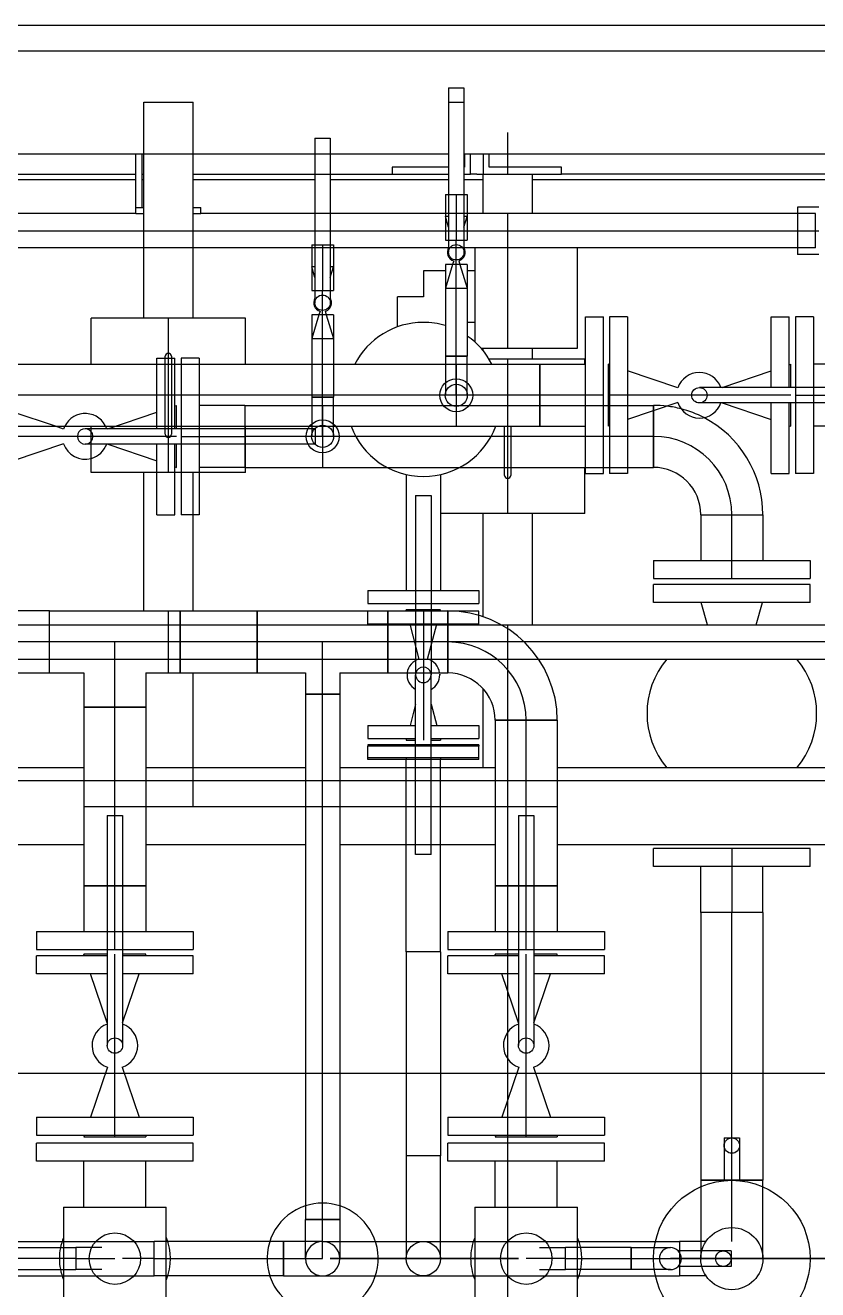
# Model space of a CAD drawing. Header units: inches. Extents: x 295136 to 296247, y 2627183 to 2627409.
# Drawn here: x 295245.314 to 295246.084, y 2627281.902 to 2627283.132 of the extents above; entities that cross this region are included whole.
import ezdxf

# ---------------------------------------------------------------- set-up
doc = ezdxf.new("R2010")
doc.units = ezdxf.units.IN
doc.header["$MEASUREMENT"] = 0
for name, color, linetype in [('EQUIPMENT LAYOUT-EMBED 1_DWG$0$Default', 7, 'Continuous'), ('EQUIPMENT LAYOUT-EMBED 1_DWG$0$DwgTemplate', 7, 'Continuous'), ('Layout', 6, 'Continuous')]:
    doc.layers.add(name, color=color, linetype=linetype)

# ---------------------------------------------------------------- blocks, each defined once
blk = doc.blocks.new('A$C55974CAD')
at = {"layer": 'EQUIPMENT LAYOUT-EMBED 1_DWG$0$Default', "color": 7, "lineweight": 25}
for p, q in [((51.6857, 2.6095), (51.6857, 2.6559)), ((51.6857, 2.6559), (51.6985, 2.6559)), ((51.6872, 2.602), (51.6872, 2.6559)), ((51.6985, 2.6095), (51.6985, 2.6559)), ((51.7, 2.6559), (51.6985, 2.6559)), ((51.7, 2.6095), (51.7, 2.6559)), ((51.3, 2.6187), (51.2, 2.6187)), ((51.3, 2.602), (51.3, 2.6187)), ((51.4985, 2.6187), (51.3, 2.6187)), ((51.4985, 2.5853), (51.4985, 2.6187)), ((51.4985, 2.6187), (51.5553, 2.6187)), ((51.5553, 2.6187), (51.6025, 2.6187)), ((51.6025, 2.6187), (51.6775, 2.6187)), ((51.6775, 2.6187), (51.6857, 2.6187)), ((51.6872, 2.6187), (51.6857, 2.6187)), ((51.6857, 2.5945), (51.6857, 2.6095)), ((51.6985, 2.5945), (51.6985, 2.6095)), ((51.7, 2.602), (51.7, 2.6095)), ((51.3, 2.5853), (51.3, 2.602)), ((51.6872, 2.548), (51.6872, 2.602)), ((51.7, 2.5945), (51.7, 2.602)), ((51.2, 2.5853), (51.3, 2.5853)), ((51.4985, 2.5853), (51.3, 2.5853)), ((51.4985, 2.5853), (51.5553, 2.5853)), ((51.5553, 2.5853), (51.6025, 2.5853)), ((51.6025, 2.5853), (51.6775, 2.5853)), ((51.6775, 2.5853), (51.6857, 2.5853)), ((51.6857, 2.548), (51.6857, 2.5945)), ((51.6872, 2.5853), (51.6857, 2.5853)), ((51.6985, 2.548), (51.6985, 2.5945)), ((51.7, 2.548), (51.7, 2.5945)), ((51.6857, 2.548), (51.6985, 2.548)), ((51.7, 2.548), (51.6985, 2.548))]:
    blk.add_line(p, q, dxfattribs=at)
for centre, radius in [((51.2, 2.602), 0.0167), ((51.2, 2.302), 0.0762), ((51.2, 2.302), 0.0302)]:
    blk.add_circle(centre, radius, dxfattribs=at)
at = {"layer": 'EQUIPMENT LAYOUT-EMBED 1_DWG$0$DwgTemplate', "color": 9, "lineweight": 25}
for p, q in [((51.3802, 1.3019), (51.3802, 5.091)), ((51.7698, 2.85), (51.8302, 2.85)), ((51.965, 2.85), (52.115, 2.85)), ((52.325, 2.5775), (52.325, 2.5625)), ((50.735, 2.52), (51.3802, 2.52)), ((51.3802, 2.52), (51.8167, 2.52)), ((51.925, 2.52), (52.075, 2.52)), ((52.0859, 2.52), (52.2167, 2.52)), ((52.255, 2.52), (52.2958, 2.52))]:
    blk.add_line(p, q, dxfattribs=at)
at = {"layer": 'EQUIPMENT LAYOUT-EMBED 1_DWG$0$DwgTemplate', "color": 1, "lineweight": 25}
for p, q in [((51.6025, 2.9321), (51.6025, 5.0928)), ((51.6775, 2.9321), (51.6775, 3.7185)), ((52.375, 3.2365), (52.375, 1.275)), ((52.25, 3.0148), (52.25, 2.8815)), ((52.255, 3.0162), (52.255, 2.8815)), ((52.275, 3.0246), (52.275, 2.5775)), ((51.6025, 2.7167), (51.6025, 2.8718)), ((51.6775, 2.7167), (51.6775, 2.8718)), ((51.7365, 2.874), (51.7365, 2.874)), ((51.8302, 2.874), (51.965, 2.874)), ((52.115, 2.874), (52.325, 2.874)), ((52.25, 2.8755), (52.25, 2.874)), ((52.255, 2.8755), (52.255, 2.874)), ((52.325, 2.874), (52.325, 2.826)), ((51.64, 2.826), (51.7698, 2.826)), ((51.8302, 2.826), (51.965, 2.826)), ((52.115, 2.826), (52.325, 2.826)), ((52.25, 2.826), (52.25, 2.7075)), ((52.255, 2.826), (52.255, 2.6324)), ((51.2, 2.5095), (51.2, 2.6925)), ((51.2, 2.6925), (51.2, 2.5095)), ((51.6025, 2.5321), (51.6025, 2.6833)), ((51.6775, 2.5321), (51.6775, 2.6833)), ((52.25, 2.6925), (52.25, 2.5775)), ((52.262, 2.6324), (52.255, 2.6324)), ((52.255, 2.6324), (52.255, 2.5775)), ((52.262, 2.5775), (52.262, 2.6324)), ((52.25, 2.5625), (52.25, 2.544)), ((52.255, 2.5625), (52.255, 2.556)), ((52.262, 2.5619), (52.262, 2.5625)), ((52.275, 2.5619), (52.262, 2.5619)), ((52.275, 2.5625), (52.275, 1.275)), ((52.255, 2.55), (52.255, 2.556)), ((52.255, 2.556), (52.275, 2.556)), ((52.255, 2.55), (52.255, 2.544)), ((51.6775, 2.544), (51.7546, 2.544)), ((51.8245, 2.544), (51.925, 2.544)), ((52.0834, 2.544), (52.0859, 2.544)), ((52.2167, 2.544), (52.255, 2.544)), ((52.275, 2.544), (52.255, 2.544)), ((52.255, 2.544), (52.255, 2.4675)), ((52.262, 2.4675), (52.262, 2.538)), ((52.262, 2.538), (52.275, 2.538)), ((51.8167, 2.496), (51.925, 2.496)), ((52.075, 2.496), (52.0859, 2.496)), ((52.2167, 2.496), (52.255, 2.496)), ((52.25, 2.496), (52.25, 2.075)), ((51.6025, 2.177), (51.6025, 2.4718)), ((51.6775, 2.177), (51.6775, 2.4718)), ((52.255, 1.35), (52.255, 2.4675)), ((52.255, 2.4675), (52.262, 2.4675)), ((51.2, 1.8868), (51.2, 2.3618)), ((51.2, 2.3618), (51.2, 1.8868))]:
    blk.add_line(p, q, dxfattribs=at)
at = {"layer": 'EQUIPMENT LAYOUT-EMBED 1_DWG$0$DwgTemplate', "color": 7, "lineweight": 25}
for p, q in [((51.665, 2.6187), (51.665, 3.9833)), ((51.1833, 3.1117), (51.1833, 2.902)), ((51.2167, 3.1117), (51.2167, 2.902)), ((51.7833, 3.0668), (51.7833, 2.8385)), ((51.8167, 3.0718), (51.8167, 2.8385)), ((51.7698, 3.0417), (51.7698, 2.9655)), ((51.8, 2.9655), (51.8, 3.0115)), ((51.8302, 2.9655), (51.8302, 3.0115)), ((52, 2.925), (52, 3.0115)), ((52.0098, 3.0115), (52.0098, 2.853)), ((52.04, 2.853), (52.04, 3.0115)), ((52.0702, 3.0115), (52.0702, 2.853)), ((52.1833, 2.874), (52.1833, 3.0115)), ((52.2, 3.0115), (52.2, 2.874)), ((52.2167, 2.8815), (52.2167, 3.0115)), ((51.1893, 3.0001), (51.1893, 2.9549)), ((51.2, 2.9559), (51.2, 3.0001)), ((51.2107, 3.0001), (51.2107, 2.9549)), ((51.9929, 2.952), (51.9763, 3.0008)), ((52.0098, 2.9599), (52.0237, 3.0008)), ((51.32, 2.9782), (51.32, 2.902)), ((51.3375, 2.9782), (51.32, 2.9782)), ((51.3375, 2.9782), (51.3375, 2.902)), ((51.4772, 2.9095), (51.4772, 2.9782)), ((51.4772, 2.9782), (51.4947, 2.9782)), ((51.4947, 2.9095), (51.4947, 2.9782)), ((51.5007, 2.9782), (51.5007, 2.9095)), ((51.5182, 2.9782), (51.5007, 2.9782)), ((51.5182, 2.9782), (51.5182, 2.9095)), ((51.7698, 2.9655), (51.8, 2.9655)), ((51.7698, 2.9655), (51.8302, 2.9655)), ((51.7698, 2.9655), (51.7698, 2.9321)), ((51.8, 2.9655), (51.8, 2.9655)), ((51.8, 2.9655), (51.8, 2.9655)), ((51.8, 2.9655), (51.8302, 2.9655)), ((51.8, 2.9655), (51.8, 2.9655)), ((51.8, 2.9655), (51.8, 2.9655)), ((51.8, 2.8385), (51.8, 2.9655)), ((51.8302, 2.9655), (51.8302, 2.8385)), ((51.1893, 2.9549), (51.1893, 2.9401)), ((51.2, 2.9401), (51.2, 2.9559)), ((51.2107, 2.9549), (51.2107, 2.9401)), ((52.0071, 2.952), (52.0098, 2.9599)), ((51.2107, 2.9401), (51.1893, 2.9401)), ((51.1893, 2.9148), (51.1893, 2.9401)), ((51.2107, 2.9401), (51.1893, 2.9401)), ((51.2, 2.9401), (51.2, 2.9401)), ((51.2, 2.9401), (51.2, 2.902)), ((51.2107, 2.9148), (51.2107, 2.9401)), ((51.3184, 2.9321), (51.3184, 2.8718)), ((51.32, 2.9316), (51.3184, 2.9321)), ((51.4947, 2.9316), (51.4962, 2.9321)), ((51.4962, 2.9095), (51.4962, 2.9321)), ((51.5627, 2.9321), (51.5182, 2.9321)), ((51.5627, 2.9095), (51.5627, 2.9321)), ((51.7365, 2.9321), (51.5627, 2.9321)), ((51.5627, 2.9321), (51.5627, 2.9095)), ((51.7365, 2.8718), (51.7365, 2.9321)), ((51.7365, 2.9321), (51.7365, 2.8718)), ((51.7698, 2.9321), (51.7365, 2.9321)), ((51.9925, 2.925), (51.9925, 2.9309)), ((52.0075, 2.925), (52.0075, 2.9309)), ((51.3863, 2.9091), (51.3375, 2.9257)), ((51.4295, 2.9095), (51.4772, 2.9257)), ((51.9925, 2.775), (51.9925, 2.925)), ((52, 2.842), (52, 2.925)), ((52.0075, 2.775), (52.0075, 2.925)), ((51.6312, 2.9095), (51.4073, 2.9095)), ((51.5007, 2.9095), (51.5007, 2.902)), ((51.5182, 2.9095), (51.5182, 2.902)), ((51.5627, 2.8945), (51.5627, 2.9095)), ((51.5627, 2.9095), (51.5627, 2.902)), ((51.6312, 2.9095), (51.6312, 2.902)), ((51.9925, 2.9088), (51.9763, 2.8611)), ((52.0075, 2.9088), (52.0237, 2.8611)), ((51.1833, 2.902), (51.1833, 2.8639)), ((51.2, 2.8639), (51.2, 2.8945)), ((51.2167, 2.902), (51.2167, 2.8639)), ((51.3184, 2.902), (51.4962, 2.902)), ((51.32, 2.902), (51.32, 2.8258)), ((51.3375, 2.902), (51.3375, 2.8258)), ((51.3863, 2.8948), (51.3375, 2.8783)), ((51.6312, 2.8945), (51.4073, 2.8945)), ((51.4295, 2.8945), (51.4772, 2.8783)), ((51.4772, 2.8258), (51.4772, 2.8945)), ((51.4947, 2.8258), (51.4947, 2.8945)), ((51.4962, 2.8718), (51.4962, 2.8945)), ((51.5007, 2.902), (51.5627, 2.902)), ((51.5007, 2.902), (51.5007, 2.8945)), ((51.5007, 2.8945), (51.5007, 2.8258)), ((51.5182, 2.902), (51.5182, 2.8945)), ((51.5182, 2.8945), (51.5182, 2.8258)), ((51.5627, 2.902), (51.6312, 2.902)), ((51.5627, 2.902), (51.5627, 2.8945)), ((51.5627, 2.8718), (51.5627, 2.8945)), ((51.5627, 2.8945), (51.5627, 2.8718)), ((51.6312, 2.902), (51.7365, 2.902)), ((51.6312, 2.902), (51.6312, 2.8945)), ((51.7365, 2.902), (51.8, 2.902)), ((51.7365, 2.902), (51.7365, 2.902)), ((51.32, 2.8723), (51.3184, 2.8718)), ((51.4947, 2.8723), (51.4962, 2.8718)), ((51.5627, 2.8718), (51.5182, 2.8718)), ((51.7365, 2.8718), (51.5627, 2.8718)), ((51.7698, 2.8718), (51.7365, 2.8718)), ((51.7698, 2.8718), (51.7698, 2.8385)), ((52.1833, 2.826), (52.1833, 2.874)), ((52.2, 2.874), (52.2, 2.826)), ((51.1833, 2.8639), (51.1833, 2.8639)), ((51.1833, 2.8639), (51.2, 2.8639)), ((51.1833, 2.8506), (51.1833, 2.8639)), ((51.1833, 2.8639), (51.2167, 2.8639)), ((51.2, 2.8639), (51.2, 2.848)), ((51.2, 2.8639), (51.2167, 2.8639)), ((51.2, 2.8639), (51.2, 2.8639)), ((51.2167, 2.8639), (51.2167, 2.8639)), ((51.2167, 2.8506), (51.2167, 2.8639)), ((51.9238, 2.8611), (51.9925, 2.8611)), ((51.9238, 2.8611), (51.9238, 2.8436)), ((52.0075, 2.8611), (52.0762, 2.8611)), ((52.0762, 2.8611), (52.0762, 2.8436)), ((51.1833, 2.7513), (51.1833, 2.8506)), ((51.2, 2.848), (51.2, 2.7539)), ((51.2167, 2.7513), (51.2167, 2.8506)), ((51.9238, 2.8436), (51.9925, 2.8436)), ((51.9704, 2.8436), (51.9698, 2.842)), ((51.9698, 2.842), (51.9925, 2.842)), ((52.0075, 2.8436), (52.0762, 2.8436)), ((52.0075, 2.842), (52.0302, 2.842)), ((52.0098, 2.853), (52.0098, 2.847)), ((52.0098, 2.847), (52.0098, 2.57)), ((52.0296, 2.8436), (52.0302, 2.842)), ((52.04, 2.847), (52.04, 2.853)), ((52.04, 2.57), (52.04, 2.847)), ((52.0702, 2.853), (52.0702, 2.847)), ((52.0702, 2.847), (52.0702, 2.57)), ((51.8, 2.8385), (51.7698, 2.8385)), ((51.7698, 2.8385), (51.7698, 2.7635)), ((51.7698, 2.8385), (51.8302, 2.8385)), ((51.7833, 2.8385), (51.7833, 2.8385)), ((51.7833, 2.8385), (51.7833, 2.6365)), ((51.8, 2.7635), (51.8, 2.8385)), ((51.8302, 2.8385), (51.8, 2.8385)), ((51.8, 2.8385), (51.8, 2.8385)), ((51.8167, 2.8385), (51.8167, 2.8385)), ((51.8167, 2.8385), (51.8167, 2.6365)), ((51.8302, 2.8385), (51.8302, 2.7635)), ((52, 2.8376), (51.9238, 2.8376)), ((51.9238, 2.826), (51.9238, 2.8376)), ((52, 2.8376), (52, 2.7756)), ((52.0762, 2.8376), (52, 2.8376)), ((52.0762, 2.8201), (52.0762, 2.8376)), ((51.3375, 2.8258), (51.32, 2.8258)), ((51.4772, 2.8258), (51.4947, 2.8258)), ((51.5182, 2.8258), (51.5007, 2.8258)), ((51.9238, 2.8201), (51.9238, 2.826)), ((51.965, 2.8201), (51.9238, 2.8201)), ((52, 2.8201), (51.965, 2.8201)), ((51.9698, 2.7756), (51.9698, 2.8201)), ((52.0762, 2.8201), (52, 2.8201)), ((52.0302, 2.7756), (52.0302, 2.8201)), ((52.1833, 2.5776), (52.1833, 2.826)), ((52.2, 2.826), (52.2, 2.5806)), ((52.2167, 2.5806), (52.2167, 2.8185)), ((52, 2.7756), (51.9698, 2.7756)), ((52.0302, 2.7756), (51.9698, 2.7756)), ((51.9698, 2.7756), (51.9698, 2.775)), ((51.9698, 2.775), (51.9698, 2.7)), ((51.9925, 2.7071), (51.9925, 2.775)), ((52.0302, 2.7756), (52, 2.7756)), ((52, 2.7071), (52, 2.7756)), ((52.0075, 2.7071), (52.0075, 2.775)), ((52.0302, 2.7756), (52.0302, 2.7)), ((51.7698, 2.7635), (51.8302, 2.7635)), ((51.7698, 2.7635), (51.7698, 2.7167)), ((51.8, 2.7635), (51.7698, 2.7635)), ((51.8, 2.6365), (51.8, 2.7635)), ((51.8, 2.7635), (51.8, 2.7635)), ((51.8, 2.7635), (51.8, 2.7635)), ((51.8302, 2.7635), (51.8, 2.7635)), ((51.8302, 2.7635), (51.8302, 2.6365)), ((51.1833, 2.7381), (51.1833, 2.7513)), ((51.2, 2.7539), (51.2, 2.7381)), ((51.2167, 2.7381), (51.2167, 2.7513)), ((51.1833, 2.7381), (51.2, 2.7381)), ((51.2, 2.7381), (51.1833, 2.7381)), ((51.1833, 2.7381), (51.1833, 2.7)), ((51.2, 2.7381), (51.2167, 2.7381)), ((51.2, 2.7381), (51.2, 2.7381)), ((51.2, 2.7381), (51.2, 2.7381)), ((51.2, 2.7381), (51.2, 2.7)), ((51.2167, 2.7381), (51.2, 2.7381)), ((51.2167, 2.7), (51.2167, 2.7381)), ((51.2, 2.7167), (51.2381, 2.7167)), ((51.2381, 2.7167), (51.2381, 2.6833)), ((51.2381, 2.6833), (51.2381, 2.7167)), ((51.7492, 2.7167), (51.2381, 2.7167)), ((51.7492, 2.7167), (51.7492, 2.6833)), ((51.7698, 2.7167), (51.7492, 2.7167)), ((51.7492, 2.6833), (51.7492, 2.7167)), ((52, 2.7071), (51.9925, 2.7071)), ((52.0381, 2.7106), (52, 2.7106)), ((52.0075, 2.7071), (52, 2.7071)), ((52, 2.7), (52, 2.7071)), ((52.0381, 2.7106), (52.0381, 2.7)), ((52.0381, 2.6893), (52.0381, 2.7106)), ((52.0702, 2.7106), (52.0381, 2.7106)), ((52.1182, 2.7106), (52.0702, 2.7106)), ((52.0952, 2.7106), (52.0952, 2.6893)), ((52.1182, 2.7036), (52.0952, 2.7106)), ((52.1182, 2.6893), (52.1182, 2.7106)), ((52.1833, 2.7075), (52.13, 2.7075)), ((52.1418, 2.7106), (52.1418, 2.7075)), ((52.1833, 2.7106), (52.1418, 2.7106)), ((52.1418, 2.7075), (52.1418, 2.7)), ((52.1545, 2.7075), (52.1648, 2.7106)), ((52.1648, 2.7075), (52.1648, 2.7106)), ((52.1862, 2.7106), (52.1833, 2.7106)), ((52.2167, 2.7075), (52.1833, 2.7075)), ((52.1862, 2.7106), (52.1862, 2.7)), ((52.255, 2.7075), (52.2167, 2.7075)), ((52.29, 2.7075), (52.255, 2.7075)), ((52.29, 2.7075), (52.29, 2.7)), ((51.1833, 2.7), (51.1833, 2.3528)), ((51.2, 2.7), (51.2381, 2.7)), ((51.2167, 2.7), (51.2167, 2.3528)), ((51.2381, 2.7), (51.2381, 2.7)), ((51.2381, 2.7), (51.2381, 2.7)), ((51.2381, 2.7), (51.7492, 2.7)), ((51.7492, 2.7), (51.8, 2.7)), ((51.7492, 2.7), (51.7492, 2.7)), ((52.0098, 2.7), (51.9698, 2.7)), ((52.0098, 2.7), (51.9698, 2.7)), ((51.9698, 2.7), (51.9698, 2.6375)), ((52, 2.6678), (52, 2.7)), ((52, 2.7), (52.0381, 2.7)), ((52, 2.7), (52, 2.7)), ((52, 2.7), (52, 2.7)), ((52.0302, 2.7), (52.0098, 2.7)), ((52.0302, 2.7), (52.0098, 2.7)), ((52.0302, 2.7), (52.0302, 2.4268)), ((52.0381, 2.7), (52.0381, 2.7)), ((52.0381, 2.7), (52.0381, 2.7)), ((52.0381, 2.7), (52.0381, 2.6893)), ((52.0381, 2.7), (52.0702, 2.7)), ((52.0702, 2.7), (52.0952, 2.7)), ((52.0952, 2.7), (52.1182, 2.7)), ((52.1182, 2.6964), (52.0952, 2.6893)), ((52.1217, 2.7025), (52.1182, 2.7036)), ((52.1182, 2.7), (52.1418, 2.7)), ((52.1217, 2.6974), (52.1182, 2.6964)), ((52.1862, 2.7), (52.1418, 2.7)), ((52.1418, 2.7), (52.1418, 2.7)), ((52.1418, 2.7), (52.1418, 2.7)), ((52.1418, 2.7), (52.1418, 2.6925)), ((52.1862, 2.7), (52.1862, 2.6893)), ((52.29, 2.7), (52.29, 2.6925)), ((51.2381, 2.6833), (51.2, 2.6833)), ((51.7492, 2.6833), (51.2381, 2.6833)), ((51.7698, 2.6833), (51.7492, 2.6833)), ((51.7698, 2.6833), (51.7698, 2.6365)), ((52, 2.6893), (52.0381, 2.6893)), ((52.0702, 2.6893), (52.0381, 2.6893)), ((52.1182, 2.6893), (52.0702, 2.6893)), ((52.1833, 2.6925), (52.13, 2.6925)), ((52.1418, 2.6925), (52.1418, 2.6893)), ((52.1833, 2.6893), (52.1418, 2.6893)), ((52.1545, 2.6925), (52.1648, 2.6893)), ((52.1648, 2.6893), (52.1648, 2.6925)), ((52.2167, 2.6925), (52.1833, 2.6925)), ((52.1862, 2.6893), (52.1833, 2.6893)), ((52.255, 2.6925), (52.2167, 2.6925)), ((52.29, 2.6925), (52.255, 2.6925)), ((52, 2.5361), (52, 2.6678)), ((51.6872, 2.602), (51.6872, 2.6559)), ((51.706, 2.6559), (51.706, 2.6095)), ((51.7187, 2.6559), (51.706, 2.6559)), ((51.7187, 2.6559), (51.7187, 2.6095)), ((51.8172, 2.6365), (51.8172, 2.6559)), ((51.8172, 2.6559), (51.8299, 2.6559)), ((51.8299, 2.6365), (51.8299, 2.6559)), ((51.7698, 2.6365), (51.8302, 2.6365)), ((51.8, 2.6365), (51.7698, 2.6365)), ((51.7698, 2.6365), (51.7698, 2.5782)), ((51.7833, 2.6365), (51.7833, 2.6365)), ((51.7833, 2.6365), (51.7833, 2.49)), ((51.8, 2.6365), (51.8, 2.6365)), ((51.8, 2.5782), (51.8, 2.6365)), ((51.8302, 2.6365), (51.8, 2.6365)), ((51.8167, 2.6365), (51.8167, 2.6365)), ((51.8167, 2.6365), (51.8167, 2.5264)), ((51.8172, 2.602), (51.8172, 2.6365)), ((51.8172, 2.6365), (51.8172, 2.6365)), ((51.8299, 2.602), (51.8299, 2.6365)), ((51.8299, 2.6365), (51.8299, 2.6365)), ((51.8302, 2.6365), (51.8302, 2.5782)), ((51.9698, 2.6375), (51.9698, 2.5665)), ((51.3, 2.6187), (51.2, 2.6187)), ((51.3, 2.602), (51.3, 2.6187)), ((51.4985, 2.6187), (51.3, 2.6187)), ((51.4985, 2.5853), (51.4985, 2.6187)), ((51.4985, 2.6187), (51.5553, 2.6187)), ((51.5933, 2.602), (51.5933, 2.6095)), ((51.5933, 2.6095), (51.6025, 2.6095)), ((51.6025, 2.6187), (51.6775, 2.6187)), ((51.6025, 2.6095), (51.6775, 2.6095)), ((51.665, 2.5853), (51.665, 2.6187)), ((51.6775, 2.6095), (51.7679, 2.6095)), ((51.6872, 2.6187), (51.6857, 2.6187)), ((51.6857, 2.5945), (51.6857, 2.6095)), ((51.6985, 2.5945), (51.6985, 2.6095)), ((51.7, 2.602), (51.7, 2.6095)), ((51.7044, 2.6187), (51.7044, 2.6095)), ((51.706, 2.6183), (51.7044, 2.6187)), ((51.7394, 2.6095), (51.7187, 2.6149)), ((51.8314, 2.6095), (51.7679, 2.6095)), ((51.7833, 2.606), (51.8172, 2.6149)), ((51.8299, 2.6183), (51.8302, 2.6183)), ((51.8302, 2.6183), (51.8314, 2.6187)), ((51.8314, 2.5853), (51.8314, 2.6187)), ((51.8374, 2.6095), (51.8314, 2.6095)), ((51.9426, 2.6095), (51.8374, 2.6095)), ((51.9426, 2.6095), (51.9426, 2.602)), ((51.3, 2.5853), (51.3, 2.602)), ((51.5933, 2.5945), (51.5933, 2.602)), ((51.6872, 2.548), (51.6872, 2.602)), ((51.7, 2.5945), (51.7, 2.602)), ((51.7698, 2.602), (51.7044, 2.602)), ((51.8302, 2.602), (51.7698, 2.602)), ((51.7833, 2.5979), (51.8172, 2.589)), ((51.8172, 2.548), (51.8172, 2.602)), ((51.8299, 2.5711), (51.8299, 2.602)), ((51.8314, 2.602), (51.8302, 2.602)), ((51.9426, 2.602), (51.9426, 2.5945)), ((51.2, 2.5853), (51.3, 2.5853)), ((51.4985, 2.5853), (51.3, 2.5853)), ((51.4985, 2.5853), (51.5553, 2.5853)), ((51.5933, 2.5945), (51.6025, 2.5945)), ((51.6025, 2.5945), (51.6775, 2.5945)), ((51.6025, 2.5853), (51.6775, 2.5853)), ((51.665, 2.127), (51.665, 2.5853)), ((51.6775, 2.5945), (51.7679, 2.5945)), ((51.6872, 2.5853), (51.6857, 2.5853)), ((51.7044, 2.5945), (51.7044, 2.5853)), ((51.706, 2.5857), (51.7044, 2.5853)), ((51.706, 2.5945), (51.706, 2.548)), ((51.7187, 2.5945), (51.7187, 2.548)), ((51.7394, 2.5945), (51.7187, 2.589)), ((51.8314, 2.5945), (51.7679, 2.5945)), ((51.8299, 2.5857), (51.8302, 2.5856)), ((51.8302, 2.5856), (51.8314, 2.5853)), ((51.8374, 2.5945), (51.8314, 2.5945)), ((51.9426, 2.5945), (51.8374, 2.5945)), ((51.32, 2.5782), (51.32, 2.502)), ((51.3375, 2.5782), (51.32, 2.5782)), ((51.3375, 2.5782), (51.3375, 2.502)), ((51.4772, 2.5095), (51.4772, 2.5782)), ((51.4772, 2.5782), (51.4947, 2.5782)), ((51.4947, 2.5095), (51.4947, 2.5782)), ((51.5007, 2.5782), (51.5007, 2.5095)), ((51.5182, 2.5782), (51.5007, 2.5782)), ((51.5182, 2.5782), (51.5182, 2.5095)), ((51.7698, 2.5782), (51.8302, 2.5782)), ((51.8, 2.5782), (51.7698, 2.5782)), ((51.8, 2.504), (51.8, 2.5782)), ((51.8, 2.5782), (51.8, 2.5782)), ((51.8, 2.5782), (51.8, 2.5782)), ((51.8302, 2.5782), (51.8, 2.5782)), ((51.8299, 2.548), (51.8299, 2.5711)), ((52.0702, 2.5806), (52.04, 2.5806)), ((52.0781, 2.5806), (52.0702, 2.5806)), ((52.0781, 2.5806), (52.0781, 2.57)), ((52.0781, 2.5593), (52.0781, 2.5806)), ((52.1673, 2.5806), (52.0781, 2.5806)), ((52.1443, 2.5806), (52.1443, 2.5593)), ((52.1673, 2.5736), (52.1443, 2.5806)), ((52.1673, 2.5593), (52.1673, 2.5806)), ((52.1708, 2.5725), (52.1673, 2.5736)), ((52.3391, 2.5775), (52.1791, 2.5775)), ((52.1833, 2.5624), (52.1833, 2.5776)), ((52.1909, 2.5806), (52.1909, 2.5775)), ((52.2353, 2.5806), (52.1909, 2.5806)), ((52.1909, 2.5775), (52.1909, 2.57)), ((52.2, 2.5806), (52.2, 2.5593)), ((52.2035, 2.5775), (52.2139, 2.5806)), ((52.2139, 2.5775), (52.2139, 2.5806)), ((52.2167, 2.5593), (52.2167, 2.5806)), ((52.2353, 2.5806), (52.2353, 2.5775)), ((52.2353, 2.5775), (52.2353, 2.57)), ((52.3391, 2.5775), (52.3391, 2.57)), ((51.9698, 2.5665), (51.9698, 2.523)), ((52.0702, 2.57), (52.0098, 2.57)), ((52.0098, 2.57), (52.0098, 2.4888)), ((52.04, 2.57), (52.04, 2.57)), ((52.04, 2.57), (52.04, 2.57)), ((52.04, 2.57), (52.0702, 2.57)), ((52.04, 2.4888), (52.04, 2.57)), ((52.04, 2.5593), (52.0702, 2.5593)), ((52.0702, 2.57), (52.0781, 2.57)), ((52.0702, 2.57), (52.0702, 2.4888)), ((52.0702, 2.5593), (52.0781, 2.5593)), ((52.0781, 2.57), (52.0781, 2.57)), ((52.0781, 2.57), (52.0781, 2.57)), ((52.0781, 2.57), (52.0781, 2.5593)), ((52.0781, 2.57), (52.1443, 2.57)), ((52.1673, 2.5593), (52.0781, 2.5593)), ((52.1443, 2.57), (52.1673, 2.57)), ((52.1673, 2.5664), (52.1443, 2.5593)), ((52.1673, 2.57), (52.1909, 2.57)), ((52.1708, 2.5674), (52.1673, 2.5664)), ((52.3391, 2.5625), (52.1791, 2.5625)), ((52.1833, 2.2381), (52.1833, 2.5624)), ((52.1909, 2.57), (52.1909, 2.57)), ((52.1909, 2.57), (52.1909, 2.57)), ((52.2353, 2.57), (52.1909, 2.57)), ((52.1909, 2.57), (52.1909, 2.5625)), ((52.1909, 2.5625), (52.1909, 2.5593)), ((52.2353, 2.5593), (52.1909, 2.5593)), ((52.2, 2.5593), (52.2, 2.2381)), ((52.2035, 2.5625), (52.2139, 2.5593)), ((52.2139, 2.5593), (52.2139, 2.5625)), ((52.2167, 2.2381), (52.2167, 2.5593)), ((52.2353, 2.57), (52.2353, 2.5625)), ((52.2353, 2.5625), (52.2353, 2.5593)), ((52.3391, 2.57), (52.3391, 2.5625)), ((51.7187, 2.548), (51.706, 2.548)), ((51.8172, 2.548), (51.8258, 2.548)), ((51.8258, 2.548), (51.8299, 2.548)), ((52, 2.523), (52, 2.5361)), ((51.3184, 2.5321), (51.3184, 2.4718)), ((51.32, 2.5316), (51.3184, 2.5321)), ((51.3863, 2.5091), (51.3375, 2.5257)), ((51.4295, 2.5095), (51.4772, 2.5257)), ((51.4947, 2.5316), (51.4962, 2.5321)), ((51.4962, 2.5095), (51.4962, 2.5321)), ((51.5627, 2.5321), (51.5182, 2.5321)), ((51.5627, 2.5095), (51.5627, 2.5321)), ((51.7238, 2.5321), (51.5627, 2.5321)), ((51.5627, 2.5321), (51.5627, 2.5095)), ((51.7238, 2.4718), (51.7238, 2.5321)), ((51.7238, 2.5321), (51.7238, 2.4718)), ((51.8167, 2.5264), (51.8167, 2.1528)), ((51.9698, 2.523), (51.9698, 2.517)), ((52, 2.517), (52, 2.523)), ((51.9698, 2.517), (51.9698, 2.4444)), ((52, 2.4444), (52, 2.517)), ((51.2, 2.4639), (51.2, 2.502)), ((51.3184, 2.502), (51.4962, 2.502)), ((51.32, 2.502), (51.32, 2.4258)), ((51.3375, 2.502), (51.3375, 2.4258)), ((51.6312, 2.5095), (51.4073, 2.5095)), ((51.5007, 2.5095), (51.5007, 2.502)), ((51.5007, 2.502), (51.5627, 2.502)), ((51.5007, 2.502), (51.5007, 2.4945)), ((51.5182, 2.5095), (51.5182, 2.502)), ((51.5182, 2.502), (51.5182, 2.4945)), ((51.5627, 2.4945), (51.5627, 2.5095)), ((51.5627, 2.5095), (51.5627, 2.502)), ((51.5627, 2.502), (51.6312, 2.502)), ((51.5627, 2.502), (51.5627, 2.4945)), ((51.6312, 2.5095), (51.6312, 2.502)), ((51.6312, 2.502), (51.7238, 2.502)), ((51.6312, 2.502), (51.6312, 2.4945)), ((51.7238, 2.502), (51.7238, 2.502)), ((51.7238, 2.502), (51.7238, 2.502)), ((51.8, 2.1528), (51.8, 2.504)), ((51.1893, 2.4891), (51.1893, 2.4639)), ((51.2107, 2.4891), (51.2107, 2.4639)), ((51.3863, 2.4948), (51.3375, 2.4783)), ((51.6312, 2.4945), (51.4073, 2.4945)), ((51.4295, 2.4945), (51.4772, 2.4783)), ((51.4772, 2.4258), (51.4772, 2.4945)), ((51.4947, 2.4258), (51.4947, 2.4945)), ((51.4962, 2.4718), (51.4962, 2.4945)), ((51.5007, 2.4945), (51.5007, 2.4258)), ((51.5182, 2.4945), (51.5182, 2.4258)), ((51.5627, 2.4718), (51.5627, 2.4945)), ((51.5627, 2.4945), (51.5627, 2.4718)), ((51.7833, 2.49), (51.7833, 2.1528)), ((52.0098, 2.4888), (52.04, 2.4888)), ((52.0098, 2.4888), (52.0098, 2.4444)), ((52.0702, 2.4888), (52.0098, 2.4888)), ((52.04, 2.4268), (52.04, 2.4888)), ((52.04, 2.4888), (52.0702, 2.4888)), ((52.0702, 2.4888), (52.0702, 2.4444)), ((51.1893, 2.4639), (51.2107, 2.4639)), ((51.1893, 2.4491), (51.1893, 2.4639)), ((51.1893, 2.4639), (51.2107, 2.4639)), ((51.2, 2.4639), (51.2, 2.448)), ((51.2, 2.4639), (51.2, 2.4639)), ((51.2107, 2.4491), (51.2107, 2.4639)), ((51.32, 2.4723), (51.3184, 2.4718)), ((51.4947, 2.4723), (51.4962, 2.4718)), ((51.5627, 2.4718), (51.5182, 2.4718)), ((51.7238, 2.4718), (51.5627, 2.4718)), ((51.1893, 2.3999), (51.1893, 2.4491)), ((51.2107, 2.3999), (51.2107, 2.4491)), ((51.2, 2.448), (51.2, 2.3999)), ((51.9638, 2.4444), (52.04, 2.4444)), ((51.9638, 2.4444), (51.9638, 2.4268)), ((51.9698, 2.4444), (51.9698, 2.4268)), ((52, 2.4268), (52, 2.4444)), ((52.04, 2.4444), (52.1162, 2.4444)), ((52.1162, 2.4444), (52.1162, 2.4268)), ((51.3375, 2.4258), (51.32, 2.4258)), ((51.4772, 2.4258), (51.4947, 2.4258)), ((51.5182, 2.4258), (51.5007, 2.4258)), ((51.9638, 2.4268), (52.04, 2.4268)), ((51.9698, 2.4268), (51.9698, 2.4209)), ((52, 2.4209), (52, 2.4268)), ((52.0302, 2.4268), (52.0302, 2.4224)), ((52.04, 2.4268), (52.1162, 2.4268)), ((52.04, 2.4209), (51.9638, 2.4209)), ((51.9638, 2.4034), (51.9638, 2.4209)), ((51.9698, 2.4209), (51.9698, 2.4034)), ((52, 2.4034), (52, 2.4209)), ((52.04, 2.4224), (52.0098, 2.4224)), ((52.0104, 2.4209), (52.0098, 2.4224)), ((52.0302, 2.4224), (52.0302, 2.3782)), ((52.04, 2.2446), (52.04, 2.4224)), ((52.0702, 2.4224), (52.04, 2.4224)), ((52.1162, 2.4209), (52.04, 2.4209)), ((52.0696, 2.4209), (52.0702, 2.4224)), ((52.1162, 2.4034), (52.1162, 2.4209)), ((51.2107, 2.3999), (51.1893, 2.3999)), ((51.1893, 2.3618), (51.1893, 2.3999)), ((51.1893, 2.3999), (51.2107, 2.3999)), ((51.2, 2.3999), (51.2, 2.3999)), ((51.2, 2.3999), (51.2, 2.3999)), ((51.2, 2.3999), (51.2, 2.3618)), ((51.2107, 2.3999), (51.2107, 2.3618)), ((52.04, 2.4034), (51.9638, 2.4034)), ((51.9698, 2.4034), (51.9698, 2.3782)), ((52, 2.3782), (52, 2.4034)), ((52.0329, 2.3545), (52.0163, 2.4034)), ((52.1162, 2.4034), (52.04, 2.4034)), ((52.0471, 2.3545), (52.0637, 2.4034)), ((51.5814, 2.302), (51.5814, 2.3782)), ((51.5814, 2.3782), (51.5989, 2.3782)), ((51.5989, 2.302), (51.5989, 2.3782)), ((51.8618, 2.3782), (51.8618, 2.302)), ((51.8793, 2.3782), (51.8618, 2.3782)), ((51.8793, 2.3782), (51.8793, 2.302)), ((51.9698, 2.3782), (52.0248, 2.3782)), ((52.0248, 2.3782), (51.9698, 2.3782)), ((52, 2.3782), (52, 2.3782)), ((52, 2.3782), (52, 2.3782)), ((52.0248, 2.3782), (52.0302, 2.3782)), ((52.0302, 2.3782), (52.0248, 2.3782)), ((51.2167, 2.3528), (51.1833, 2.3528)), ((51.1833, 2.3271), (51.1833, 2.3528)), ((51.2167, 2.3528), (51.1833, 2.3528)), ((51.1925, 2.3028), (51.1925, 2.3542)), ((51.2075, 2.3028), (51.2075, 2.3542)), ((51.2167, 2.3271), (51.2167, 2.3528)), ((51.2762, 2.3321), (51.2, 2.3321)), ((51.2762, 2.3321), (51.2762, 2.302)), ((51.2762, 2.2718), (51.2762, 2.3321)), ((51.5369, 2.3321), (51.2762, 2.3321)), ((51.5369, 2.2718), (51.5369, 2.3321)), ((51.5369, 2.302), (51.5369, 2.3321)), ((51.5369, 2.3321), (51.5814, 2.3321)), ((51.9238, 2.3321), (51.8793, 2.3321)), ((51.9238, 2.3321), (51.9238, 2.2718)), ((51.9238, 2.3321), (51.9238, 2.302)), ((52.0325, 2.1096), (52.0325, 2.3335)), ((52.0475, 2.1096), (52.0475, 2.3335)), ((51.2, 2.3028), (51.1925, 2.3028)), ((51.2075, 2.3028), (51.2, 2.3028)), ((51.2167, 2.302), (51.2762, 2.302)), ((51.3175, 2.3095), (51.2758, 2.3095)), ((51.2762, 2.302), (51.2762, 2.302)), ((51.2762, 2.302), (51.2762, 2.302)), ((51.2762, 2.302), (51.2762, 2.2718)), ((51.2762, 2.302), (51.5369, 2.302)), ((51.3175, 2.3095), (51.3175, 2.302)), ((51.3175, 2.302), (51.3175, 2.2945)), ((51.5989, 2.302), (51.5369, 2.302)), ((51.5369, 2.2718), (51.5369, 2.302)), ((51.5814, 2.2258), (51.5814, 2.302)), ((51.5989, 2.2258), (51.5989, 2.302)), ((51.8618, 2.302), (51.9238, 2.302)), ((51.8618, 2.302), (51.8618, 2.2258)), ((51.8793, 2.302), (51.8793, 2.2258)), ((51.9238, 2.302), (51.9238, 2.302)), ((51.9238, 2.302), (51.9238, 2.302)), ((51.9238, 2.302), (51.9238, 2.2718)), ((52.0325, 2.3114), (52.0163, 2.2636)), ((52.0475, 2.3114), (52.0637, 2.2636)), ((51.3175, 2.2945), (51.2758, 2.2945)), ((51.2, 2.2718), (51.2762, 2.2718)), ((51.5369, 2.2718), (51.2762, 2.2718)), ((51.5369, 2.2718), (51.5814, 2.2718)), ((51.9238, 2.2718), (51.8793, 2.2718)), ((51.9638, 2.2636), (52.0325, 2.2636)), ((51.9638, 2.2636), (51.9638, 2.2461)), ((52.0475, 2.2636), (52.1162, 2.2636)), ((52.1162, 2.2636), (52.1162, 2.2461)), ((51.9638, 2.2461), (52.0325, 2.2461)), ((52.0325, 2.2401), (51.9638, 2.2401)), ((51.9638, 2.2226), (51.9638, 2.2401)), ((52.0104, 2.2461), (52.0098, 2.2446)), ((52.0098, 2.2446), (52.0325, 2.2446)), ((52.04, 2.2401), (52.0325, 2.2401)), ((52.04, 2.2401), (52.04, 2.1782)), ((52.0475, 2.2401), (52.04, 2.2401)), ((52.0475, 2.2461), (52.1162, 2.2461)), ((52.0475, 2.2446), (52.0702, 2.2446)), ((52.1162, 2.2401), (52.0475, 2.2401)), ((52.0696, 2.2461), (52.0702, 2.2446)), ((52.1162, 2.2226), (52.1162, 2.2401)), ((52.223, 2.2381), (52.177, 2.2381)), ((52.177, 2.2174), (52.177, 2.2381)), ((52.1833, 2.2206), (52.1833, 2.2381)), ((52.2, 2.2381), (52.2, 2.2206)), ((52.2, 2.2381), (52.2, 2.2206)), ((52.2167, 2.2206), (52.2167, 2.2381)), ((52.223, 2.2174), (52.223, 2.2381)), ((51.5814, 2.2258), (51.5989, 2.2258)), ((51.8793, 2.2258), (51.8618, 2.2258)), ((52.0325, 2.2226), (51.9638, 2.2226)), ((52.0098, 2.1782), (52.0098, 2.2226)), ((52.04, 2.2226), (52.0325, 2.2226)), ((52.0475, 2.2226), (52.04, 2.2226)), ((52.1162, 2.2226), (52.0475, 2.2226)), ((52.0702, 2.1782), (52.0702, 2.2226)), ((52.1833, 2.2206), (52.2167, 2.2206)), ((52.2, 2.2206), (52.2, 2.2174))]:
    blk.add_line(p, q, dxfattribs=at)
at = {"layer": 'EQUIPMENT LAYOUT-EMBED 1_DWG$0$DwgTemplate', "color": 54, "lineweight": 25}
blk.add_line((52.4, 3.2365), (52.4, 1.2), dxfattribs=at)
at = {"layer": 'EQUIPMENT LAYOUT-EMBED 1_DWG$0$DwgTemplate', "color": 5, "lineweight": 25}
for p, q in [((51.2949, 2.902), (51.2949, 2.9782)), ((51.2949, 2.9782), (51.3125, 2.9782)), ((51.3125, 2.902), (51.3125, 2.9782)), ((51.25, 2.952), (51.15, 2.952)), ((51.25, 2.952), (51.25, 2.852)), ((51.25, 2.9321), (51.2949, 2.9321)), ((51.2949, 2.8258), (51.2949, 2.902)), ((51.3125, 2.8258), (51.3125, 2.902)), ((51.25, 2.8718), (51.2949, 2.8718)), ((51.15, 2.852), (51.25, 2.852)), ((51.2949, 2.8258), (51.3125, 2.8258)), ((51.6857, 2.6095), (51.6857, 2.6559)), ((51.6857, 2.6559), (51.6985, 2.6559)), ((51.6985, 2.6095), (51.6985, 2.6559)), ((51.7, 2.6559), (51.6985, 2.6559)), ((51.7, 2.6095), (51.7, 2.6559)), ((51.8374, 2.6559), (51.8374, 2.602)), ((51.8502, 2.6559), (51.8374, 2.6559)), ((51.8502, 2.6559), (51.8502, 2.602)), ((52.1066, 2.627), (52.1359, 2.627)), ((52.1359, 2.602), (52.1359, 2.627)), ((51.5553, 2.6187), (51.6025, 2.6187)), ((51.6775, 2.6187), (51.6857, 2.6187)), ((51.9628, 2.6187), (51.8502, 2.6187)), ((51.8374, 2.602), (51.8374, 2.548)), ((51.8502, 2.602), (51.8502, 2.548)), ((52.1609, 2.602), (52.1359, 2.602)), ((52.1609, 2.5806), (52.1609, 2.602)), ((51.5553, 2.5853), (51.6025, 2.5853)), ((51.6775, 2.5853), (51.6857, 2.5853)), ((51.6857, 2.548), (51.6857, 2.5945)), ((51.6985, 2.548), (51.6985, 2.5945)), ((51.7, 2.548), (51.7, 2.5945)), ((51.9628, 2.5853), (51.8502, 2.5853)), ((51.2949, 2.502), (51.2949, 2.5782)), ((51.2949, 2.5782), (51.3125, 2.5782)), ((51.3125, 2.502), (51.3125, 2.5782)), ((52.1109, 2.552), (52.1109, 2.5593)), ((52.1609, 2.552), (52.1609, 2.5593)), ((51.25, 2.552), (51.15, 2.552)), ((51.25, 2.552), (51.25, 2.452)), ((51.6857, 2.548), (51.6985, 2.548)), ((51.7, 2.548), (51.6985, 2.548)), ((51.8502, 2.548), (51.8374, 2.548)), ((52.1833, 2.552), (52.0918, 2.552)), ((52.0859, 2.5461), (52.0859, 2.452)), ((51.25, 2.5321), (51.2949, 2.5321)), ((51.2949, 2.4258), (51.2949, 2.502)), ((51.3125, 2.4258), (51.3125, 2.502)), ((51.25, 2.4718), (51.2949, 2.4718)), ((51.15, 2.452), (51.25, 2.452)), ((52.0859, 2.452), (52.1833, 2.452)), ((51.2949, 2.4258), (51.3125, 2.4258)), ((51.8383, 2.302), (51.8383, 2.3782)), ((51.8383, 2.3782), (51.8558, 2.3782)), ((51.8558, 2.302), (51.8558, 2.3782)), ((51.8167, 2.3258), (51.8383, 2.3317)), ((51.8383, 2.2258), (51.8383, 2.302)), ((51.8558, 2.2258), (51.8558, 2.302)), ((51.8167, 2.2782), (51.8383, 2.2722)), ((51.8383, 2.2258), (51.8558, 2.2258))]:
    blk.add_line(p, q, dxfattribs=at)
at = {"layer": 'EQUIPMENT LAYOUT-EMBED 1_DWG$0$DwgTemplate', "color": 3, "lineweight": 25}
for p, q in [((51.64, 2.9321), (51.64, 2.8718)), ((51.64, 2.9321), (51.64, 2.4718)), ((51.965, 2.775), (51.965, 2.925)), ((51.965, 2.925), (52.0098, 2.925)), ((52.0702, 2.925), (52.115, 2.925)), ((52.115, 2.775), (52.115, 2.925)), ((52.2167, 2.8815), (52.2167, 2.874)), ((52.2167, 2.8815), (52.2227, 2.8815)), ((52.2227, 2.8815), (52.2227, 2.874)), ((52.2227, 2.8815), (52.275, 2.8815)), ((52.2227, 2.8815), (52.2227, 2.8755)), ((52.2227, 2.8755), (52.275, 2.8755)), ((52.002, 2.853), (52.078, 2.853)), ((52.078, 2.847), (52.002, 2.847)), ((52.2167, 2.826), (52.2167, 2.8185)), ((52.2167, 2.8185), (52.2227, 2.8185)), ((52.2227, 2.826), (52.2227, 2.8185)), ((51.965, 2.775), (52.0098, 2.775)), ((52.0702, 2.775), (52.115, 2.775)), ((51.925, 2.445), (51.925, 2.5853)), ((52.075, 2.445), (52.075, 2.538)), ((51.64, 2.5321), (51.64, 2.4718)), ((51.962, 2.523), (52.0098, 2.523)), ((52.0098, 2.517), (51.962, 2.517)), ((51.925, 2.445), (51.9698, 2.445)), ((52.0702, 2.445), (52.075, 2.445))]:
    blk.add_line(p, q, dxfattribs=at)
at = {"layer": 'EQUIPMENT LAYOUT-EMBED 1_DWG$0$DwgTemplate', "color": 5, "lineweight": 25}
for centre in [(51.2, 2.902), (51.2, 2.502)]:
    blk.add_circle(centre, 0.025, dxfattribs=at)
at = {"layer": 'EQUIPMENT LAYOUT-EMBED 1_DWG$0$DwgTemplate', "color": 7, "lineweight": 25}
for centre, radius in [((51.4073, 2.902), 0.0075), ((52, 2.7), 0.016), ((52, 2.7), 0.0107), ((52.13, 2.7), 0.0075), ((51.2, 2.602), 0.0167), ((52.04, 2.57), 0.016), ((52.04, 2.57), 0.0107), ((52.1791, 2.57), 0.0075), ((51.4073, 2.502), 0.0075), ((51.2, 2.302), 0.0762), ((52.04, 2.3335), 0.0075), ((51.2, 2.302), 0.0302), ((51.2, 2.3103), 0.0075), ((51.31, 2.302), 0.0075)]:
    blk.add_circle(centre, radius, dxfattribs=at)
at = {"layer": 'EQUIPMENT LAYOUT-EMBED 1_DWG$0$DwgTemplate', "color": 5, "lineweight": 25}
for centre, radius, start, end in [((51.2, 2.902), 0.054, 90, 112.1265), ((51.2, 2.902), 0.054, 67.8735, 90), ((51.2, 2.902), 0.054, 247.8735, 292.1265), ((52.0359, 2.602), 0.075, 110.3345, 249.6655), ((52.0359, 2.602), 0.075, 0, 62.817), ((52.0359, 2.602), 0.075, 343.4754, 0), ((52.0359, 2.602), 0.075, 297.183, 325.326), ((51.2, 2.502), 0.054, 90, 112.1265), ((51.2, 2.502), 0.054, 67.8735, 90), ((51.2, 2.502), 0.054, 247.8735, 292.1265), ((51.7304, 2.302), 0.0825, 50.0947, 129.8587), ((51.7304, 2.302), 0.0825, 230.1413, 309.9053)]:
    blk.add_arc(centre, radius, start, end, dxfattribs=at)
at = {"layer": 'EQUIPMENT LAYOUT-EMBED 1_DWG$0$DwgTemplate', "color": 7, "lineweight": 25}
for centre, radius, start, end in [((52, 2.9309), 0.0222, 108.7413, 195.5638), ((52, 2.9309), 0.0222, 63.7281, 71.2587), ((52, 2.9309), 0.0222, 289.7221, 63.7281), ((52, 2.9309), 0.0075, 307.3349, 232.6651), ((51.4073, 2.902), 0.0222, 19.7221, 161.2587), ((52, 2.9309), 0.0222, 195.5638, 250.2779), ((52, 2.9309), 0.0075, 232.6651, 270), ((52, 2.9309), 0.0075, 270, 307.3349), ((51.4073, 2.902), 0.0222, 198.7413, 270), ((51.4073, 2.902), 0.0222, 270, 340.2779), ((51.2, 2.7), 0.054, 18.0238, 180), ((51.2, 2.7), 0.0167, 90, 270), ((51.2, 2.7), 0.0167, 90, 270), ((51.2, 2.7), 0.0167, 270, 90), ((51.2, 2.7), 0.054, 341.9762, 18.0238), ((52.13, 2.7), 0.0087, 59.5553, 162.9561), ((51.2, 2.7), 0.054, 180, 341.9762), ((52.13, 2.7), 0.0087, 197.0439, 270), ((52.13, 2.7), 0.0087, 270, 300.4447), ((51.7679, 2.602), 0.0159, 83.1715, 151.8071), ((51.7679, 2.602), 0.0075, 75.4238, 180), ((51.7679, 2.602), 0.0159, 14.7351, 83.1715), ((51.7679, 2.602), 0.0075, 284.5762, 75.4238), ((51.7679, 2.602), 0.0075, 180, 284.5762), ((51.7679, 2.602), 0.0159, 276.8285, 345.2649), ((51.7679, 2.602), 0.0159, 208.1929, 270), ((51.7679, 2.602), 0.0159, 270, 276.8285), ((51.7238, 2.5782), 0.0762, 270, 0), ((51.7238, 2.5782), 0.1064, 270, 0), ((51.7238, 2.5782), 0.046, 270, 0), ((52.1791, 2.57), 0.0087, 59.5553, 162.9561), ((52.1791, 2.57), 0.0087, 197.0439, 270), ((52.1791, 2.57), 0.0087, 270, 300.4447), ((51.4073, 2.502), 0.0222, 19.7221, 161.2587), ((51.4073, 2.502), 0.0222, 198.7413, 270), ((51.4073, 2.502), 0.0222, 270, 340.2779), ((51.9238, 2.3782), 0.0762, 270, 0), ((51.9238, 2.3782), 0.046, 270, 0), ((51.9238, 2.3782), 0.1064, 352.8489, 0), ((51.2, 2.3618), 0.0107, 0, 180), ((51.9238, 2.3782), 0.1064, 345.375, 352.8489), ((51.2, 2.3618), 0.0107, 180, 270), ((51.2, 2.3618), 0.0107, 180, 0), ((51.2, 2.3618), 0.0107, 270, 0), ((52.04, 2.3335), 0.0222, 108.7413, 250.2779), ((51.9238, 2.3782), 0.1064, 332.5657, 345.375), ((52.04, 2.3335), 0.0222, 289.7221, 71.2587), ((51.9238, 2.3782), 0.1064, 270, 332.5657)]:
    blk.add_arc(centre, radius, start, end, dxfattribs=at)
at = {"layer": 'EQUIPMENT LAYOUT-EMBED 1_DWG$0$DwgTemplate', "color": 3, "lineweight": 25}
for centre, start, end in [((52.002, 2.85), 90, 270), ((52.078, 2.85), 270, 90), ((51.962, 2.52), 90, 270)]:
    blk.add_arc(centre, 0.003, start, end, dxfattribs=at)

msp = doc.modelspace()

# ---------------------------------------------------------------- block references
at = {"layer": 'Layout', "rotation": 90}
msp.add_blockref('A$C55974CAD', (295248.3027, 2627230.7321), dxfattribs=at)

doc.saveas('drawing.dxf')
